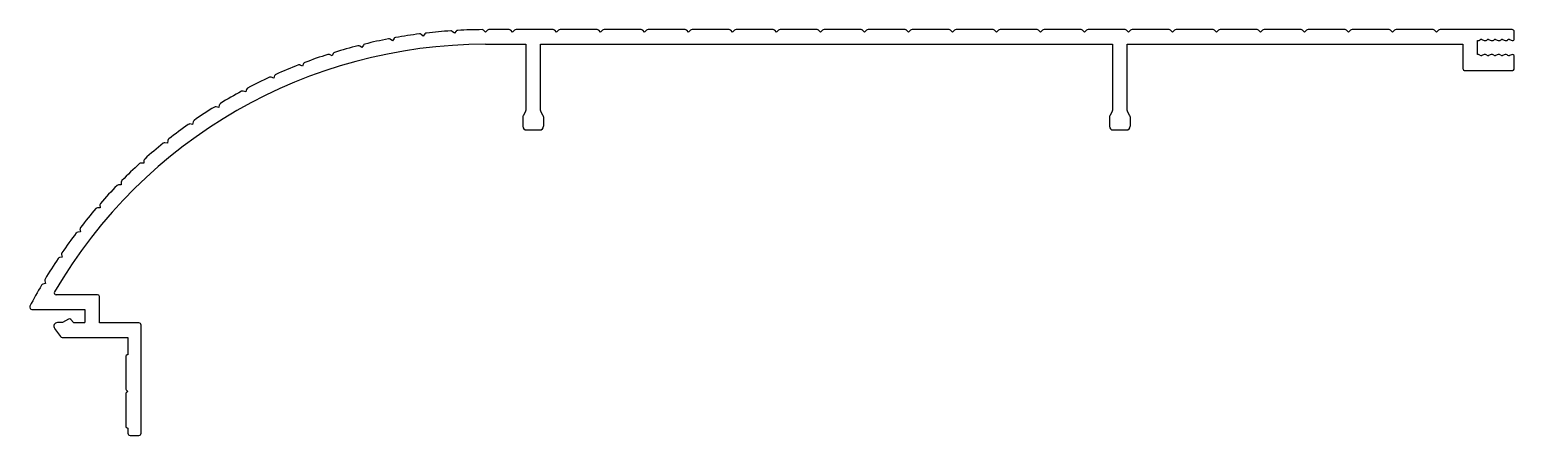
# Model space of a CAD drawing. Extents: x 2593 to 2795, y 1497 to 1552.
import ezdxf

# ---------------------------------------------------------------- set-up
doc = ezdxf.new("R2010")
doc.units = 0
doc.layers.get('0').update_dxf_attribs({"linetype": 'CONTINUOUS'})

msp = doc.modelspace()

# ---------------------------------------------------------------- linework, layer by layer
for p, q in [((2642.12, 1550.89), (2641.81, 1551.1)), ((2642.33, 1551.2), (2642.12, 1550.89)), ((2646.32, 1551.54), (2646.03, 1551.77)), ((2646.55, 1551.83), (2646.32, 1551.54)), ((2650.56, 1551.93), (2650.28, 1552.17)), ((2650.8, 1552.21), (2650.56, 1551.93)), ((2654.81, 1552.06), (2654.55, 1552.32)), ((2655.07, 1552.32), (2654.81, 1552.06)), ((2658.03, 1552.41), (2655.28, 1552.41)), ((2658.5, 1552.06), (2658.24, 1552.32)), ((2658.77, 1552.32), (2658.5, 1552.06)), ((2664.03, 1552.41), (2658.98, 1552.41)), ((2664.5, 1552.06), (2664.24, 1552.32)), ((2664.77, 1552.32), (2664.5, 1552.06)), ((2670.03, 1552.41), (2664.98, 1552.41)), ((2670.5, 1552.06), (2670.24, 1552.32)), ((2670.77, 1552.32), (2670.5, 1552.06)), ((2676.03, 1552.41), (2670.98, 1552.41)), ((2676.5, 1552.06), (2676.24, 1552.32)), ((2676.77, 1552.32), (2676.5, 1552.06)), ((2682.03, 1552.41), (2676.98, 1552.41)), ((2682.5, 1552.06), (2682.24, 1552.32)), ((2682.77, 1552.32), (2682.5, 1552.06)), ((2688.03, 1552.41), (2682.98, 1552.41)), ((2688.5, 1552.06), (2688.24, 1552.32)), ((2688.77, 1552.32), (2688.5, 1552.06)), ((2694.03, 1552.41), (2688.98, 1552.41)), ((2694.5, 1552.06), (2694.24, 1552.32)), ((2694.77, 1552.32), (2694.5, 1552.06)), ((2700.03, 1552.41), (2694.98, 1552.41)), ((2700.5, 1552.06), (2700.24, 1552.32)), ((2700.77, 1552.32), (2700.5, 1552.06)), ((2706.03, 1552.41), (2700.98, 1552.41)), ((2706.5, 1552.06), (2706.24, 1552.32)), ((2706.77, 1552.32), (2706.5, 1552.06)), ((2712.03, 1552.41), (2706.98, 1552.41)), ((2712.5, 1552.06), (2712.24, 1552.32)), ((2712.77, 1552.32), (2712.5, 1552.06)), ((2718.03, 1552.41), (2712.98, 1552.41)), ((2718.5, 1552.06), (2718.24, 1552.32)), ((2718.77, 1552.32), (2718.5, 1552.06)), ((2724.03, 1552.41), (2718.98, 1552.41)), ((2724.5, 1552.06), (2724.24, 1552.32)), ((2724.77, 1552.32), (2724.5, 1552.06)), ((2730.03, 1552.41), (2724.98, 1552.41)), ((2730.5, 1552.06), (2730.24, 1552.32)), ((2730.77, 1552.32), (2730.5, 1552.06)), ((2736.03, 1552.41), (2730.98, 1552.41)), ((2736.5, 1552.06), (2736.24, 1552.32)), ((2736.77, 1552.32), (2736.5, 1552.06)), ((2742.03, 1552.41), (2736.98, 1552.41)), ((2742.5, 1552.06), (2742.24, 1552.32)), ((2742.77, 1552.32), (2742.5, 1552.06)), ((2748.03, 1552.41), (2742.98, 1552.41)), ((2748.5, 1552.06), (2748.24, 1552.32)), ((2748.77, 1552.32), (2748.5, 1552.06)), ((2754.03, 1552.41), (2748.98, 1552.41)), ((2754.5, 1552.06), (2754.24, 1552.32)), ((2754.77, 1552.32), (2754.5, 1552.06)), ((2760.03, 1552.41), (2754.98, 1552.41)), ((2760.5, 1552.06), (2760.24, 1552.32)), ((2760.77, 1552.32), (2760.5, 1552.06)), ((2766.03, 1552.41), (2760.98, 1552.41)), ((2766.5, 1552.06), (2766.24, 1552.32)), ((2766.77, 1552.32), (2766.5, 1552.06)), ((2772.03, 1552.41), (2766.98, 1552.41)), ((2772.5, 1552.06), (2772.24, 1552.32)), ((2772.77, 1552.32), (2772.5, 1552.06)), ((2778.03, 1552.41), (2772.98, 1552.41)), ((2778.5, 1552.06), (2778.24, 1552.32)), ((2778.77, 1552.32), (2778.5, 1552.06)), ((2784.03, 1552.41), (2778.98, 1552.41)), ((2784.5, 1552.06), (2784.24, 1552.32)), ((2784.77, 1552.32), (2784.5, 1552.06)), ((2794.81, 1552.41), (2784.98, 1552.41)), ((2790.66, 1551.05), (2791, 1550.92)), ((2791.61, 1551.05), (2791.61, 1551.05)), ((2791.61, 1551.05), (2791.95, 1550.92)), ((2792.56, 1551.05), (2792.56, 1551.05)), ((2792.56, 1551.05), (2792.9, 1550.92)), ((2793.51, 1551.05), (2793.51, 1551.05)), ((2793.51, 1551.05), (2793.85, 1550.92)), ((2794.46, 1551.05), (2794.84, 1550.91)), ((2795.11, 1551.16), (2795.11, 1552.11)), ((2633.87, 1548.84), (2633.54, 1549.01)), ((2634.04, 1549.16), (2633.87, 1548.84)), ((2637.96, 1549.99), (2637.64, 1550.18)), ((2638.15, 1550.31), (2637.96, 1549.99)), ((2654.81, 1550.41), (2660.3, 1550.41)), ((2660.3, 1550.41), (2660.3, 1541.37)), ((2662.3, 1541.37), (2662.3, 1550.41)), ((2662.3, 1550.41), (2740.3, 1550.41)), ((2740.3, 1550.41), (2740.3, 1541.37)), ((2742.3, 1541.37), (2742.3, 1550.41)), ((2742.3, 1550.41), (2788.11, 1550.41)), ((2788.11, 1550.41), (2788.11, 1547.11)), ((2790.11, 1549.01), (2790.11, 1550.91)), ((2790.11, 1550.91), (2790.22, 1550.91)), ((2790.22, 1549.01), (2790.11, 1549.01)), ((2791, 1549), (2790.66, 1548.87)), ((2791.09, 1550.91), (2791.17, 1550.91)), ((2791.17, 1549.01), (2791.09, 1549.01)), ((2791.95, 1549), (2791.61, 1548.87)), ((2792.04, 1550.91), (2792.12, 1550.91)), ((2792.12, 1549.01), (2792.04, 1549.01)), ((2792.9, 1549), (2792.56, 1548.87)), ((2792.99, 1550.91), (2793.07, 1550.91)), ((2793.07, 1549.01), (2792.99, 1549.01)), ((2793.85, 1549), (2793.51, 1548.87)), ((2793.94, 1550.91), (2794.02, 1550.91)), ((2794.02, 1549.01), (2793.94, 1549.01)), ((2794.72, 1548.96), (2794.46, 1548.87)), ((2629.85, 1547.43), (2629.51, 1547.58)), ((2630, 1547.77), (2629.85, 1547.43)), ((2795.11, 1547.11), (2795.11, 1548.76)), ((2625.93, 1545.79), (2625.58, 1545.92)), ((2626.05, 1546.13), (2625.93, 1545.79)), ((2788.41, 1546.81), (2794.81, 1546.81)), ((2622.11, 1543.91), (2621.76, 1544.01)), ((2622.22, 1544.26), (2622.11, 1543.91)), ((2618.42, 1541.8), (2618.06, 1541.88)), ((2618.5, 1542.15), (2618.42, 1541.8)), ((2660.27, 1541.25), (2659.93, 1540.66)), ((2662.68, 1540.66), (2662.34, 1541.25)), ((2740.27, 1541.25), (2739.93, 1540.66)), ((2742.68, 1540.66), (2742.34, 1541.25)), ((2614.86, 1539.46), (2614.5, 1539.53)), ((2614.92, 1539.83), (2614.86, 1539.46)), ((2659.89, 1540.51), (2659.89, 1539.21)), ((2662.72, 1540.51), (2662.72, 1539.21)), ((2739.89, 1540.51), (2739.89, 1539.21)), ((2742.72, 1540.51), (2742.72, 1539.21)), ((2611.45, 1536.92), (2611.08, 1536.96)), ((2611.49, 1537.28), (2611.45, 1536.92)), ((2660.39, 1538.71), (2662.22, 1538.71)), ((2740.39, 1538.71), (2742.22, 1538.71)), ((2608.2, 1534.17), (2607.84, 1534.19)), ((2608.22, 1534.54), (2608.2, 1534.17)), ((2605.13, 1531.23), (2604.76, 1531.22)), ((2605.13, 1531.6), (2605.13, 1531.23)), ((2602.24, 1528.1), (2601.88, 1528.08)), ((2602.22, 1528.47), (2602.24, 1528.1)), ((2599.55, 1524.81), (2599.19, 1524.76)), ((2599.5, 1525.18), (2599.55, 1524.81)), ((2597.07, 1521.36), (2596.71, 1521.29)), ((2597, 1521.72), (2597.07, 1521.36)), ((2594.8, 1517.76), (2594.44, 1517.67)), ((2594.7, 1518.12), (2594.8, 1517.76)), ((2601.91, 1516.21), (2596.24, 1516.21)), ((2602.16, 1512.37), (2602.16, 1515.96)), ((2592.94, 1514.21), (2600.16, 1514.21)), ((2597.95, 1512.89), (2597.12, 1512.41)), ((2598.62, 1512.41), (2598.26, 1512.83)), ((2600.16, 1514.21), (2600.16, 1512.41)), ((2596.03, 1511.62), (2596.82, 1510.49)), ((2596.91, 1512.41), (2596.44, 1512.41)), ((2597.12, 1512.41), (2596.91, 1512.41)), ((2598.62, 1512.41), (2600.16, 1512.41)), ((2607.53, 1512.37), (2602.16, 1512.37)), ((2607.83, 1497.31), (2607.83, 1512.07)), ((2597.07, 1510.37), (2606.03, 1510.37)), ((2606.03, 1510.37), (2606.03, 1508.01)), ((2605.73, 1507.71), (2605.73, 1503.43)), ((2606.03, 1508.01), (2606.03, 1508.01)), ((2605.73, 1502.59), (2605.73, 1498.31)), ((2605.82, 1503.22), (2606.03, 1503.01)), ((2606.03, 1503.01), (2605.82, 1502.8)), ((2606.03, 1498.01), (2606.03, 1497.31)), ((2606.33, 1497.01), (2607.53, 1497.01))]:
    msp.add_line(p, q)
for centre, radius, start, end in [((2654.81, 1482.41), 70, 100.8887, 103.6115), ((2641.64, 1550.85), 0.3, 55.516, 100.8887), ((2642.57, 1551.03), 0.3, 100.1115, 145.4986), ((2654.81, 1482.41), 70, 97.3887, 100.1115), ((2645.85, 1551.53), 0.3, 52.0159, 97.3887), ((2646.78, 1551.65), 0.3, 96.6115, 142.0014), ((2654.81, 1482.41), 70, 93.8887, 96.6115), ((2650.08, 1551.95), 0.3, 48.517, 93.8887), ((2651.03, 1552.01), 0.3, 93.1115, 138.5004), ((2654.81, 1482.41), 70, 90.3887, 93.1115), ((2654.34, 1552.11), 0.3, 45.015, 90.3887), ((2655.28, 1552.11), 0.3, 90, 135), ((2658.03, 1552.11), 0.3, 45, 90), ((2658.98, 1552.11), 0.3, 90, 135.0012), ((2664.03, 1552.11), 0.3, 45, 90), ((2664.98, 1552.11), 0.3, 90, 135.0012), ((2670.03, 1552.11), 0.3, 45, 90), ((2670.98, 1552.11), 0.3, 90, 135.0007), ((2676.03, 1552.11), 0.3, 45, 90), ((2676.98, 1552.11), 0.3, 90, 135.0007), ((2682.03, 1552.11), 0.3, 45, 90), ((2682.98, 1552.11), 0.3, 90, 135.0007), ((2688.03, 1552.11), 0.3, 45, 90), ((2688.98, 1552.11), 0.3, 90, 135.0007), ((2694.03, 1552.11), 0.3, 45, 90), ((2694.98, 1552.11), 0.3, 90, 135.0007), ((2700.03, 1552.11), 0.3, 45, 90), ((2700.98, 1552.11), 0.3, 90, 135.0007), ((2706.03, 1552.11), 0.3, 45, 90), ((2706.98, 1552.11), 0.3, 90, 135.0007), ((2712.03, 1552.11), 0.3, 45, 90), ((2712.98, 1552.11), 0.3, 90, 135.0012), ((2718.03, 1552.11), 0.3, 45, 90), ((2718.98, 1552.11), 0.3, 90, 135.0012), ((2724.03, 1552.11), 0.3, 45, 90), ((2724.98, 1552.11), 0.3, 90, 135.0012), ((2730.03, 1552.11), 0.3, 45, 90), ((2730.98, 1552.11), 0.3, 90, 135.0012), ((2736.03, 1552.11), 0.3, 45, 90), ((2736.98, 1552.11), 0.3, 90, 135.0012), ((2742.03, 1552.11), 0.3, 45, 90), ((2742.98, 1552.11), 0.3, 90, 135.0012), ((2748.03, 1552.11), 0.3, 45, 90), ((2748.98, 1552.11), 0.3, 90, 135.0012), ((2754.03, 1552.11), 0.3, 45, 90), ((2754.98, 1552.11), 0.3, 90, 135.0012), ((2760.03, 1552.11), 0.3, 45, 90), ((2760.98, 1552.11), 0.3, 90, 135.0012), ((2766.03, 1552.11), 0.3, 45, 90), ((2766.98, 1552.11), 0.3, 90, 135.0012), ((2772.03, 1552.11), 0.3, 45, 90), ((2772.98, 1552.11), 0.3, 90, 135.0012), ((2778.03, 1552.11), 0.3, 45, 90), ((2778.98, 1552.11), 0.3, 90, 135.0012), ((2784.03, 1552.11), 0.3, 45, 90), ((2784.98, 1552.11), 0.3, 90, 135.0012), ((2790.22, 1551.16), 0.25, 270, 315.572), ((2790.58, 1550.81), 0.25, 70.4829, 135.572), ((2791.09, 1551.16), 0.25, 250.4811, 270), ((2791.17, 1551.16), 0.25, 270, 315.572), ((2791.53, 1550.81), 0.25, 70.4793, 135.572), ((2792.04, 1551.16), 0.25, 250.4793, 270), ((2792.12, 1551.16), 0.25, 270, 315.572), ((2792.48, 1550.81), 0.25, 70.4785, 135.572), ((2792.99, 1551.16), 0.25, 250.4785, 270), ((2793.07, 1551.16), 0.25, 270, 315.572), ((2793.43, 1550.81), 0.25, 70.4785, 135.572), ((2793.94, 1551.16), 0.25, 250.4785, 270), ((2794.02, 1551.16), 0.25, 270, 315.572), ((2794.38, 1550.81), 0.25, 70.4829, 135.572), ((2794.81, 1552.11), 0.3, 0.0234, 90), ((2794.86, 1551.16), 0.25, 266.074, 0.0234), ((2654.81, 1482.41), 68, 90, 149.8291), ((2654.81, 1482.41), 70, 107.8887, 110.6115), ((2633.4, 1548.74), 0.3, 62.5166, 107.8887), ((2634.3, 1549.02), 0.3, 107.1115, 152.5005), ((2654.81, 1482.41), 70, 104.3887, 107.1115), ((2637.49, 1549.92), 0.3, 59.0171, 104.3887), ((2638.41, 1550.15), 0.3, 103.6115, 148.9997), ((2790.22, 1548.76), 0.25, 44.4256, 90), ((2790.58, 1549.11), 0.25, 224.4256, 289.7634), ((2791.09, 1548.76), 0.25, 90, 109.5206), ((2791.17, 1548.76), 0.25, 44.4256, 90), ((2791.53, 1549.11), 0.25, 224.4256, 289.9671), ((2792.04, 1548.76), 0.25, 90, 109.5206), ((2792.12, 1548.76), 0.25, 44.4256, 90), ((2792.48, 1549.11), 0.25, 224.4256, 289.7816), ((2792.99, 1548.76), 0.25, 90, 109.5213), ((2793.07, 1548.76), 0.25, 44.4256, 90), ((2793.43, 1549.11), 0.25, 224.4256, 289.7641), ((2793.94, 1548.76), 0.25, 90, 109.5213), ((2794.02, 1548.76), 0.25, 44.4256, 90), ((2794.38, 1549.11), 0.25, 224.4256, 289.7634), ((2794.86, 1548.76), 0.25, 0.0239, 124.828), ((2654.81, 1482.41), 70, 111.3887, 114.1115), ((2629.39, 1547.31), 0.3, 66.0174, 111.3887), ((2630.27, 1547.65), 0.3, 110.6115, 155.9999), ((2788.41, 1547.11), 0.3, 180, 270), ((2794.81, 1547.11), 0.3, 270, 0.0239), ((2654.81, 1482.41), 70, 114.8887, 117.6115), ((2625.48, 1545.64), 0.3, 69.5153, 114.8887), ((2626.34, 1546.03), 0.3, 114.1115, 159.5002), ((2654.81, 1482.41), 70, 118.3887, 121.1115), ((2621.67, 1543.73), 0.3, 73.0173, 118.3887), ((2622.51, 1544.17), 0.3, 117.6115, 163.0008), ((2654.81, 1482.41), 70, 121.8887, 124.6115), ((2617.99, 1541.59), 0.3, 76.5159, 121.8887), ((2618.8, 1542.08), 0.3, 121.1115, 166.4994), ((2660.05, 1541.37), 0.25, 330.0003, 0), ((2662.55, 1541.37), 0.25, 180, 210.0002), ((2740.05, 1541.37), 0.25, 330.0003, 0), ((2742.55, 1541.37), 0.25, 180, 210.0002), ((2654.81, 1482.41), 70, 125.3887, 128.1115), ((2614.44, 1539.23), 0.3, 80.0169, 125.3887), ((2615.22, 1539.77), 0.3, 124.6115, 169.9996), ((2660.19, 1540.51), 0.3, 150.535, 180), ((2660.39, 1539.21), 0.5, 180, 270), ((2662.22, 1539.21), 0.5, 270, 360), ((2662.42, 1540.51), 0.3, 0, 30.0002), ((2740.19, 1540.51), 0.3, 150.535, 180), ((2740.39, 1539.21), 0.5, 180, 270), ((2742.22, 1539.21), 0.5, 270, 360), ((2742.42, 1540.51), 0.3, 0, 30.0002), ((2654.81, 1482.41), 70, 128.8887, 131.6115), ((2611.05, 1536.66), 0.3, 83.518, 128.8887), ((2611.79, 1537.25), 0.3, 128.1115, 173.5), ((2608.52, 1534.52), 0.3, 131.6115, 177.0009), ((2654.81, 1482.41), 70, 132.3887, 135.1115), ((2607.82, 1533.89), 0.3, 87.0159, 132.3887), ((2654.81, 1482.41), 70, 135.8887, 138.6115), ((2604.77, 1530.92), 0.3, 90.5169, 135.8887), ((2605.43, 1531.6), 0.3, 135.1115, 180.5011), ((2602.52, 1528.49), 0.3, 138.6115, 184.0014), ((2654.81, 1482.41), 70, 139.3887, 142.1115), ((2601.9, 1527.78), 0.3, 94.0163, 139.3887), ((2654.81, 1482.41), 70, 142.8887, 145.6115), ((2599.23, 1524.46), 0.3, 97.5165, 142.8887), ((2599.8, 1525.21), 0.3, 142.1115, 187.501), ((2654.81, 1482.41), 70, 146.3887, 149.1115), ((2596.76, 1520.99), 0.3, 101.0149, 146.3887), ((2597.29, 1521.78), 0.3, 145.6115, 190.9995), ((2654.81, 1482.41), 70, 149.8887, 152.5794), ((2594.52, 1517.38), 0.3, 104.5166, 149.8887), ((2595, 1518.19), 0.3, 149.1115, 194.5005), ((2596.24, 1516.46), 0.25, 149.8291, 270), ((2592.94, 1514.51), 0.3, 152.9589, 270.2959), ((2601.91, 1515.96), 0.25, 0, 90), ((2598.07, 1512.67), 0.25, 40.3272, 120), ((2596.44, 1511.91), 0.5, 90, 214.9999), ((2597.07, 1510.67), 0.3, 214.9999, 270), ((2607.53, 1512.07), 0.3, 0, 90), ((2606.03, 1507.71), 0.3, 90, 180), ((2606.03, 1503.43), 0.3, 180, 225.0008), ((2606.03, 1502.59), 0.3, 134.9993, 180), ((2606.03, 1498.31), 0.3, 180, 270.0006), ((2606.33, 1497.31), 0.3, 180, 270), ((2607.53, 1497.31), 0.3, 270, 360)]:
    msp.add_arc(centre, radius, start, end)

doc.saveas('drawing.dxf')
